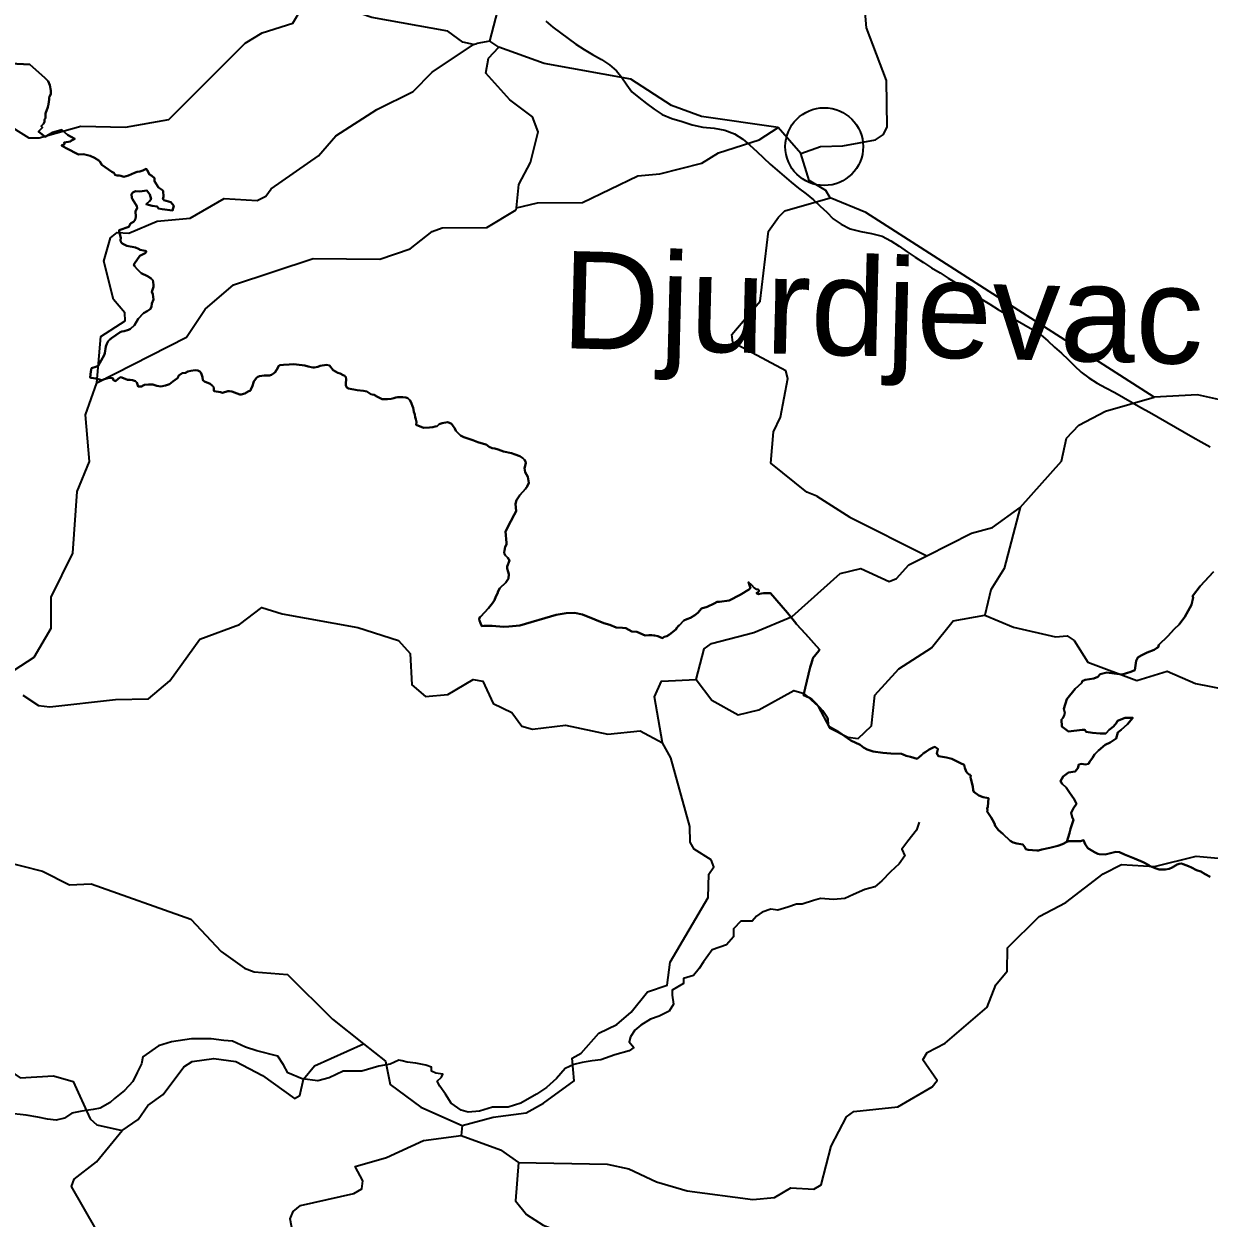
# Model space of a CAD drawing. Header units: metres. Extents: x 13.21 to 19.52, y 42.14 to 46.62.
# Drawn here: x 16.88 to 17.1535, y 45.7957 to 46.0713 of the extents above; entities that cross this region are included whole.
import ezdxf

# ---------------------------------------------------------------- set-up
doc = ezdxf.new("R2010")
doc.units = ezdxf.units.M
doc.header["$MEASUREMENT"] = 0
for name, color, linetype in [('CESTE', 5, 'Continuous'), ('grad_manji', 1, 'Continuous'), ('hr', 9, 'Continuous'), ('naziv_manji', 1, 'Continuous'), ('PRUGE', 7, 'Continuous'), ('RIJEKE', 4, 'Continuous')]:
    doc.layers.add(name, color=color, linetype=linetype)
doc.styles.get("Standard").update_dxf_attribs({"font": 'arial.ttf'})

msp = doc.modelspace()

# ---------------------------------------------------------------- linework, layer by layer
at = {"layer": 'CESTE'}
for p, q in [((16.98376, 46.0665), (16.98447, 46.06679)), ((16.98748, 46.0673), (16.98447, 46.06679)), ((16.98955, 46.06594), (16.98748, 46.0673)), ((17.05926, 46.0414), (17.05402, 46.04738)), ((16.99354, 46.02836), (16.99366, 46.02886)), ((16.98109, 45.81708), (16.98087, 45.81477))]:
    msp.add_line(p, q, dxfattribs=at)
for points in [[(16.98748, 46.0673), (16.98936, 46.07437), (16.99376, 46.08085), (16.99784, 46.08291), (17.01069, 46.08363), (17.01308, 46.0844), (17.01464, 46.08577), (17.01549, 46.09109), (17.01681, 46.09266), (17.02613, 46.0988), (17.02799, 46.10215), (17.02854, 46.10569), (17.033, 46.10797)], [(17.05926, 46.0414), (17.06378, 46.04297), (17.06899, 46.04312), (17.07653, 46.04456), (17.07832, 46.04574), (17.07916, 46.04749), (17.07906, 46.05824), (17.07441, 46.07039), (17.07348, 46.08119), (17.07837, 46.08523), (17.08017, 46.08855), (17.08908, 46.09218), (17.09042, 46.0937), (17.09186, 46.09718), (17.09002, 46.10133)], [(16.87534, 46.0486), (16.8811, 46.04495), (16.88347, 46.04498), (16.89311, 46.04766), (16.90344, 46.04744), (16.91342, 46.04924), (16.931, 46.06686), (16.93494, 46.06918), (16.94205, 46.07145), (16.94396, 46.07471), (16.94581, 46.07598), (16.9504, 46.07614)], [(16.98376, 46.0665), (16.98126, 46.06706), (16.9778, 46.06963), (16.9603, 46.07274), (16.9504, 46.07614)], [(16.89677, 45.98845), (16.89772, 45.99912), (16.90337, 46.00278), (16.90323, 46.00458), (16.90064, 46.00768), (16.89845, 46.01653), (16.89995, 46.02188), (16.90147, 46.02314), (16.90416, 46.02299), (16.91072, 46.02576), (16.91831, 46.02644), (16.92618, 46.03095), (16.93384, 46.03055), (16.93578, 46.03156), (16.93704, 46.0332), (16.94796, 46.04082), (16.95194, 46.04543), (16.96142, 46.05153), (16.96984, 46.05565), (16.97423, 46.06011), (16.98376, 46.0665)], [(16.99366, 46.02886), (16.99419, 46.03423), (16.99692, 46.03928), (16.99867, 46.04639), (16.99734, 46.0498), (16.99212, 46.05379), (16.98657, 46.0599), (16.98717, 46.06336), (16.98955, 46.06594)], [(17.05402, 46.04738), (17.03632, 46.04993), (17.02946, 46.05244), (17.02001, 46.05856), (17.00001, 46.06216), (16.98955, 46.06594)], [(16.99366, 46.02886), (16.99853, 46.03), (17.00887, 46.03009), (17.02162, 46.0362), (17.02673, 46.03669), (17.03642, 46.03916), (17.04029, 46.04154), (17.04966, 46.04454), (17.05402, 46.04738)], [(17.06608, 46.03115), (17.06502, 46.03281), (17.0612, 46.03516), (17.05926, 46.0414)], [(17.06295, 45.9623), (17.06069, 45.96322), (17.05234, 45.96992), (17.05294, 45.97711), (17.05455, 45.98052), (17.05624, 45.98946), (17.05579, 45.99119), (17.04357, 45.99778), (17.04336, 45.99961), (17.04988, 46.00731), (17.05181, 46.02341), (17.0541, 46.02667), (17.05555, 46.02811), (17.06608, 46.03115)], [(17.14078, 45.98513), (17.07429, 46.02779), (17.06608, 46.03115)], [(16.89677, 45.98845), (16.91746, 45.99902), (16.92179, 46.00548), (16.92833, 46.01103), (16.94671, 46.0171), (16.96214, 46.01697), (16.9691, 46.01938), (16.97419, 46.02337), (16.97649, 46.02421), (16.98682, 46.0243), (16.99354, 46.02836)], [(16.873, 45.9191), (16.88235, 45.92514), (16.88623, 45.93184), (16.88629, 45.93896), (16.89128, 45.94914), (16.89225, 45.9634), (16.89514, 45.97029), (16.89419, 45.98106), (16.89677, 45.98845)], [(17.10989, 45.9597), (17.11941, 45.97039), (17.1206, 45.97569), (17.1234, 45.97867), (17.12958, 45.9819), (17.14078, 45.98513)], [(17.15564, 45.98459), (17.1508, 45.98569), (17.14078, 45.98513)], [(17.06295, 45.9623), (17.07058, 45.95746), (17.08836, 45.94851)], [(17.08836, 45.94851), (17.09865, 45.95373), (17.1035, 45.95505), (17.10989, 45.9597)], [(17.10989, 45.9597), (17.10621, 45.94562), (17.10311, 45.94071), (17.10172, 45.93485)], [(17.03514, 45.91995), (17.03696, 45.92708), (17.03866, 45.92827), (17.0484, 45.93081), (17.05724, 45.93455), (17.06832, 45.94442), (17.07309, 45.94561), (17.07966, 45.9426), (17.08132, 45.94328), (17.08416, 45.94646), (17.08836, 45.94851)], [(16.87969, 45.91638), (16.88334, 45.91397), (16.88594, 45.91367), (16.90108, 45.91534), (16.90872, 45.9155), (16.91363, 45.91966), (16.92058, 45.92928), (16.92971, 45.93267), (16.93489, 45.93661), (16.93958, 45.93513), (16.95707, 45.93196), (16.96646, 45.92897), (16.9691, 45.92595), (16.96952, 45.91874), (16.97269, 45.91608), (16.97781, 45.91654), (16.98367, 45.91995), (16.98589, 45.91957), (16.98826, 45.91443), (16.99255, 45.91237), (16.99491, 45.9092), (16.99731, 45.90851), (17.00494, 45.90943), (17.01473, 45.90733), (17.0222, 45.9081), (17.02738, 45.90538)], [(17.03514, 45.91995), (17.0387, 45.91518), (17.0448, 45.91186), (17.04957, 45.91298), (17.05766, 45.91742), (17.06007, 45.91677), (17.06321, 45.91391), (17.06589, 45.90885), (17.07012, 45.90667), (17.07252, 45.90636), (17.07556, 45.90929), (17.07634, 45.91635), (17.08191, 45.92241), (17.08939, 45.92729), (17.09444, 45.93352), (17.10172, 45.93485)], [(17.10172, 45.93485), (17.10832, 45.93206), (17.11804, 45.92985), (17.12077, 45.93003), (17.12235, 45.92901), (17.12554, 45.92401), (17.13684, 45.91975), (17.14385, 45.92191), (17.15033, 45.91905), (17.1578, 45.91763), (17.16038, 45.91789), (17.16713, 45.92053), (17.18248, 45.91789)], [(17.02738, 45.90538), (17.02547, 45.91599), (17.02714, 45.91958), (17.03514, 45.91995)], [(16.98109, 45.81708), (16.98828, 45.81899), (16.99587, 45.81994), (16.99989, 45.82219), (17.00698, 45.82738), (17.00649, 45.83261), (17.00859, 45.83377), (17.01262, 45.83838), (17.01683, 45.84039), (17.02011, 45.84318), (17.02387, 45.84792), (17.02841, 45.84945), (17.02913, 45.85475), (17.03789, 45.86967), (17.03803, 45.87507), (17.0392, 45.87676), (17.0386, 45.87833), (17.03469, 45.88085), (17.03372, 45.88242), (17.03363, 45.88607), (17.02926, 45.90194), (17.02738, 45.90538)], [(16.86172, 45.88932), (16.85697, 45.88789), (16.85301, 45.88564), (16.84627, 45.87798), (16.84419, 45.87691), (16.83921, 45.87609), (16.83743, 45.87474), (16.83692, 45.87124), (16.84241, 45.86747), (16.84408, 45.86219), (16.85098, 45.85461), (16.85379, 45.84581), (16.85521, 45.84441), (16.87908, 45.82809), (16.88678, 45.82855), (16.89137, 45.82717), (16.89524, 45.81857), (16.89684, 45.81724), (16.90268, 45.81593)], [(16.86172, 45.88932), (16.86903, 45.88193), (16.87458, 45.87823), (16.88424, 45.87573), (16.89051, 45.87261), (16.89552, 45.87281), (16.91847, 45.86468), (16.92551, 45.85719), (16.93089, 45.85333), (16.93315, 45.85248), (16.94079, 45.85192), (16.95122, 45.84161), (16.95834, 45.83591)], [(16.99408, 45.80849), (17.0146, 45.80811), (17.01954, 45.80706), (17.02597, 45.80409), (17.03306, 45.80197), (17.0482, 45.79997), (17.05323, 45.80044), (17.05695, 45.8027), (17.0623, 45.80234), (17.06395, 45.80333), (17.0663, 45.81228), (17.06983, 45.81909), (17.07151, 45.82031), (17.08167, 45.82134), (17.08962, 45.82594), (17.09074, 45.82741), (17.08745, 45.83222), (17.08841, 45.83393), (17.09255, 45.83608), (17.10227, 45.84438), (17.10431, 45.84955), (17.10689, 45.85267), (17.10697, 45.85802), (17.11428, 45.86526), (17.12042, 45.86852), (17.12908, 45.87517), (17.13324, 45.87726), (17.1409, 45.87679), (17.15048, 45.87922), (17.16067, 45.87828)], [(16.90268, 45.81593), (16.90632, 45.81841), (16.90858, 45.82167), (16.91214, 45.82423), (16.91691, 45.83062), (16.91882, 45.83179), (16.92381, 45.83249), (16.92889, 45.83186), (16.93507, 45.82863), (16.94245, 45.82326), (16.94369, 45.82395), (16.94449, 45.82776), (16.94704, 45.83084), (16.95834, 45.83591)], [(16.95834, 45.83591), (16.96345, 45.83188), (16.96452, 45.82654), (16.97157, 45.82129), (16.98109, 45.81708)], [(16.92408, 45.7335), (16.92106, 45.73843), (16.91771, 45.74115), (16.91353, 45.74329), (16.90109, 45.74521), (16.89445, 45.74795), (16.88588, 45.75687), (16.88632, 45.76046), (16.88428, 45.76558), (16.88399, 45.77095), (16.89614, 45.78247), (16.89524, 45.78777), (16.89668, 45.79308), (16.89092, 45.80301), (16.89154, 45.8047), (16.89671, 45.80867), (16.90268, 45.81593)], [(16.94577, 45.74863), (16.94269, 45.75145), (16.93828, 45.75794), (16.9331, 45.76194), (16.92621, 45.76425), (16.92651, 45.76782), (16.93108, 45.77425), (16.93343, 45.77939), (16.93929, 45.78526), (16.94243, 45.79021), (16.94143, 45.79555), (16.94211, 45.79722), (16.94384, 45.79859), (16.95608, 45.80133), (16.95799, 45.80244), (16.95817, 45.80427), (16.9564, 45.80756), (16.96363, 45.80965), (16.97222, 45.81358), (16.98087, 45.81477)], [(16.98087, 45.81477), (16.98996, 45.81141), (16.99408, 45.80849)], [(16.99408, 45.80849), (16.99339, 45.79964), (16.99598, 45.7965), (16.99978, 45.79407), (17.01554, 45.788), (17.01951, 45.78572), (17.0256, 45.77992), (17.03329, 45.77517), (17.03664, 45.77035), (17.04936, 45.75792)]]:
    msp.add_lwpolyline(points, dxfattribs=at)
at = {"layer": 'grad_manji'}
msp.add_circle((17.06467, 46.04296), 0.00898, dxfattribs=at)
at = {"layer": 'hr'}
for points in [[(17.15453, 45.94485), (17.1514, 45.9415), (17.14967, 45.93922), (17.14979, 45.9389), (17.1494, 45.93723), (17.1479, 45.93447), (17.14661, 45.93271), (17.14544, 45.93163), (17.14395, 45.92999), (17.14191, 45.92796), (17.14171, 45.92745), (17.14139, 45.92722), (17.14083, 45.92685), (17.13917, 45.92618), (17.13785, 45.92551), (17.13702, 45.92504), (17.13666, 45.92432), (17.13648, 45.92318), (17.13637, 45.9221), (17.13541, 45.92172), (17.13343, 45.92115), (17.13162, 45.92133), (17.1299, 45.92156), (17.12834, 45.9212), (17.12779, 45.92057), (17.12692, 45.92018), (17.1249, 45.9199), (17.12423, 45.9196), (17.1241, 45.91922), (17.12262, 45.91779), (17.12068, 45.91543), (17.11997, 45.91321), (17.12023, 45.91227), (17.12005, 45.91166), (17.1197, 45.91107), (17.11945, 45.91074), (17.11952, 45.90916), (17.12103, 45.90801), (17.12423, 45.90838), (17.12484, 45.90836), (17.12512, 45.90794), (17.12662, 45.90766), (17.12836, 45.90753), (17.12964, 45.9075), (17.13042, 45.90839), (17.13142, 45.90913), (17.1321, 45.90999), (17.13234, 45.91042), (17.13414, 45.91111), (17.13587, 45.91113), (17.13468, 45.90967), (17.1332, 45.90835), (17.13241, 45.90776), (17.13201, 45.90636), (17.13063, 45.90546), (17.1295, 45.9049), (17.12795, 45.90357), (17.12703, 45.9027), (17.1266, 45.90193), (17.12599, 45.90105), (17.12569, 45.90055), (17.12498, 45.90038), (17.12401, 45.90053), (17.12342, 45.90039), (17.12317, 45.89954), (17.12258, 45.89874), (17.12107, 45.89848), (17.11983, 45.89763), (17.1192, 45.89649), (17.11959, 45.8959), (17.12047, 45.89508), (17.12126, 45.89388), (17.12232, 45.89237), (17.12289, 45.8913), (17.12221, 45.89031), (17.12167, 45.88923), (17.12188, 45.88821), (17.12223, 45.88759), (17.1215, 45.88554), (17.12126, 45.88452), (17.12064, 45.88248), (17.11964, 45.882), (17.11861, 45.88161), (17.1167, 45.88112), (17.11489, 45.88076), (17.11414, 45.88054), (17.11371, 45.88048), (17.11177, 45.88064), (17.1112, 45.88081), (17.11095, 45.88129), (17.11051, 45.88194), (17.10912, 45.88216), (17.10826, 45.88235), (17.10758, 45.88273), (17.10587, 45.88439), (17.10491, 45.88522), (17.1041, 45.8862), (17.10394, 45.88678), (17.10348, 45.88758), (17.10323, 45.88813), (17.10239, 45.88928), (17.1023, 45.88953), (17.10232, 45.88979), (17.10229, 45.8902), (17.10242, 45.89058), (17.10261, 45.89259), (17.10133, 45.89282), (17.10037, 45.89322), (17.09922, 45.89409), (17.09907, 45.89442), (17.09893, 45.89532), (17.09847, 45.89708), (17.09841, 45.89745), (17.09848, 45.89779), (17.09838, 45.898), (17.09799, 45.89817), (17.09781, 45.89828), (17.0974, 45.89878), (17.09713, 45.89957), (17.09708, 45.89988), (17.09693, 45.90031), (17.09614, 45.90068), (17.09415, 45.90166), (17.09286, 45.90197), (17.09107, 45.90231), (17.09064, 45.90294), (17.09088, 45.90387), (17.09086, 45.90399), (17.09023, 45.90442), (17.08985, 45.90432), (17.08887, 45.90381), (17.08811, 45.90327), (17.08752, 45.90289), (17.08717, 45.90261), (17.08659, 45.90207), (17.08618, 45.90175), (17.08612, 45.90171), (17.08461, 45.90214), (17.0836, 45.90239), (17.08289, 45.90269), (17.08252, 45.90279), (17.08001, 45.90288), (17.07823, 45.90303), (17.07593, 45.90336), (17.0746, 45.90381), (17.07371, 45.90428), (17.07295, 45.90487), (17.07084, 45.90591), (17.06793, 45.90787), (17.06589, 45.90907), (17.06559, 45.90952), (17.06554, 45.91082), (17.06542, 45.91105), (17.0654, 45.91111), (17.06433, 45.91274), (17.06269, 45.9146), (17.06183, 45.91545), (17.06115, 45.91583), (17.05992, 45.91636), (17.06143, 45.92282), (17.06161, 45.92332), (17.06196, 45.92455), (17.06206, 45.92492), (17.06344, 45.92663), (17.06356, 45.92687), (17.06033, 45.93049), (17.05828, 45.93272), (17.05814, 45.93299), (17.05617, 45.93539), (17.05476, 45.93706), (17.05229, 45.93989), (17.05109, 45.93994), (17.05064, 45.93991), (17.05016, 45.93981), (17.0495, 45.93968), (17.04905, 45.93989), (17.04944, 45.94011), (17.04965, 45.94048), (17.0494, 45.94073), (17.04897, 45.94086), (17.04854, 45.94114), (17.04787, 45.94184), (17.04717, 45.94246), (17.04763, 45.94105), (17.04744, 45.94079), (17.0453, 45.93954), (17.0427, 45.93819), (17.04053, 45.93788), (17.03993, 45.93789), (17.03925, 45.93753), (17.03767, 45.93678), (17.03631, 45.93635), (17.03548, 45.93534), (17.03483, 45.93483), (17.03382, 45.93421), (17.03294, 45.93388), (17.03229, 45.93358), (17.03117, 45.93246), (17.03106, 45.93234), (17.03067, 45.93188), (17.03041, 45.93152), (17.02897, 45.93036), (17.02838, 45.92996), (17.02774, 45.92983), (17.02733, 45.92954), (17.02628, 45.92998), (17.02556, 45.93013), (17.02532, 45.93012), (17.0249, 45.93019), (17.02421, 45.93018), (17.02334, 45.93013), (17.02146, 45.931), (17.02027, 45.93103), (17.01888, 45.93182), (17.01812, 45.93188), (17.01663, 45.93201), (17.01518, 45.9326), (17.01384, 45.93295), (17.01174, 45.93385), (17.0089, 45.93495), (17.00705, 45.93533), (17.00512, 45.93528), (17.0028, 45.93489), (16.99445, 45.93242), (16.99189, 45.93219), (16.99065, 45.93212), (16.98801, 45.93236), (16.9861, 45.93237), (16.98563, 45.93231), (16.98532, 45.93296), (16.98511, 45.93357), (16.98507, 45.93392), (16.98517, 45.93439), (16.98532, 45.93448), (16.98722, 45.93646), (16.98815, 45.93759), (16.98857, 45.93831), (16.98892, 45.93911), (16.9893, 45.93984), (16.98946, 45.94035), (16.98977, 45.94104), (16.99121, 45.94236), (16.99183, 45.94332), (16.99185, 45.94426), (16.99174, 45.94483), (16.99148, 45.94563), (16.9915, 45.94607), (16.99206, 45.94745), (16.99164, 45.94807), (16.9911, 45.94858), (16.99095, 45.94885), (16.99088, 45.94896), (16.99081, 45.94931), (16.99088, 45.94973), (16.99106, 45.95061), (16.99133, 45.95113), (16.99138, 45.95151), (16.9911, 45.95416), (16.99232, 45.95651), (16.99313, 45.95798), (16.99355, 45.95886), (16.99342, 45.96052), (16.99368, 45.96137), (16.99445, 45.96251), (16.99574, 45.964), (16.99609, 45.96452), (16.9965, 45.96539), (16.99627, 45.96675), (16.99564, 45.96786), (16.99552, 45.96872), (16.99578, 45.96994), (16.99573, 45.97026), (16.99549, 45.97064), (16.99511, 45.97104), (16.99444, 45.9715), (16.99338, 45.97192), (16.99252, 45.97218), (16.99063, 45.97256), (16.98942, 45.97307), (16.98863, 45.97326), (16.98803, 45.97335), (16.98732, 45.97371), (16.98664, 45.97422), (16.98655, 45.97425), (16.9847, 45.97475), (16.9836, 45.97522), (16.98149, 45.97591), (16.98075, 45.97632), (16.9802, 45.9768), (16.97966, 45.97738), (16.97942, 45.97788), (16.9789, 45.97866), (16.97863, 45.97897), (16.97822, 45.9792), (16.97774, 45.97937), (16.97647, 45.97915), (16.97581, 45.97887), (16.97538, 45.97844), (16.97488, 45.97836), (16.97431, 45.97822), (16.97361, 45.97814), (16.97218, 45.97804), (16.97048, 45.97878), (16.9706, 45.9794), (16.97044, 45.98004), (16.97029, 45.98053), (16.97018, 45.98116), (16.96999, 45.98175), (16.96988, 45.98226), (16.96979, 45.98266), (16.96924, 45.98404), (16.96901, 45.98448), (16.96856, 45.98493), (16.96815, 45.98504), (16.96745, 45.98515), (16.96686, 45.98516), (16.9662, 45.98514), (16.96581, 45.98506), (16.96534, 45.9849), (16.96471, 45.98478), (16.9639, 45.98468), (16.9632, 45.98464), (16.96262, 45.98466), (16.9614, 45.9853), (16.96078, 45.98571), (16.96032, 45.98576), (16.96003, 45.98584), (16.95912, 45.98642), (16.95832, 45.9866), (16.95688, 45.98677), (16.95491, 45.9871), (16.95448, 45.98736), (16.95424, 45.98784), (16.95426, 45.98836), (16.95438, 45.9892), (16.9543, 45.98983), (16.95404, 45.99003), (16.95365, 45.99025), (16.95299, 45.99057), (16.95241, 45.99079), (16.95133, 45.99139), (16.95047, 45.99248), (16.94979, 45.99263), (16.94837, 45.99237), (16.94778, 45.99217), (16.94703, 45.99198), (16.94663, 45.99198), (16.94558, 45.99225), (16.94484, 45.99241), (16.94288, 45.99269), (16.94208, 45.99273), (16.94122, 45.9927), (16.93989, 45.99262), (16.93905, 45.99252), (16.93871, 45.99231), (16.93859, 45.99193), (16.93794, 45.99094), (16.93754, 45.99058), (16.93713, 45.99031), (16.93668, 45.99015), (16.93621, 45.99013), (16.93541, 45.99014), (16.93491, 45.99008), (16.93436, 45.98996), (16.93398, 45.9898), (16.93368, 45.98957), (16.93305, 45.98873), (16.93264, 45.98755), (16.93238, 45.98701), (16.93232, 45.98673), (16.93223, 45.9867), (16.93175, 45.98645), (16.93096, 45.98596), (16.93012, 45.98576), (16.92979, 45.98575), (16.92797, 45.98646), (16.92743, 45.98655), (16.92702, 45.98655), (16.92579, 45.98611), (16.92536, 45.9863), (16.92385, 45.98652), (16.9238, 45.98669), (16.92383, 45.98723), (16.92369, 45.98754), (16.92349, 45.98777), (16.92294, 45.98818), (16.92162, 45.98874), (16.92128, 45.98906), (16.92117, 45.98972), (16.92085, 45.99071), (16.92061, 45.99104), (16.92015, 45.99127), (16.91953, 45.99137), (16.91847, 45.99123), (16.9178, 45.99104), (16.91726, 45.99075), (16.91653, 45.99067), (16.9157, 45.99011), (16.91558, 45.98986), (16.91545, 45.9895), (16.91432, 45.98874), (16.91359, 45.98817), (16.91263, 45.98781), (16.91157, 45.98759), (16.91062, 45.98777), (16.90972, 45.98806), (16.90871, 45.98804), (16.90784, 45.98799), (16.90747, 45.98786), (16.90712, 45.98757), (16.90632, 45.98759), (16.90605, 45.9885), (16.90571, 45.98882), (16.90505, 45.98905), (16.90446, 45.98916), (16.90386, 45.98912), (16.90254, 45.98971), (16.90224, 45.98974), (16.90175, 45.98938), (16.90112, 45.98886), (16.90092, 45.98889), (16.90061, 45.98917), (16.90057, 45.98945), (16.90032, 45.98953), (16.89957, 45.98957), (16.89914, 45.98947), (16.89857, 45.98929), (16.89798, 45.98903), (16.8966, 45.98941), (16.89551, 45.9896), (16.89527, 45.98968), (16.89541, 45.99108), (16.89554, 45.99184), (16.89657, 45.99216), (16.89711, 45.99237), (16.8985, 45.99481), (16.89863, 45.99527), (16.89885, 45.99681), (16.89908, 45.99746), (16.8994, 45.99808), (16.8997, 45.9984), (16.90019, 45.99878), (16.90218, 46.00015), (16.90258, 46.00028), (16.90309, 46.00035), (16.90414, 46.00067), (16.9046, 46.00094), (16.90553, 46.00175), (16.90633, 46.00318), (16.90757, 46.00453), (16.90841, 46.00495), (16.90908, 46.00543), (16.90939, 46.006), (16.90951, 46.00674), (16.9099, 46.0077), (16.90974, 46.00894), (16.9095, 46.00944), (16.90991, 46.01059), (16.9099, 46.01104), (16.90983, 46.01166), (16.90972, 46.01211), (16.90936, 46.01256), (16.90853, 46.01304), (16.90704, 46.01376), (16.90617, 46.01457), (16.90546, 46.01537), (16.90532, 46.01575), (16.90546, 46.01602), (16.90675, 46.01777), (16.90794, 46.0184), (16.90824, 46.01872), (16.90793, 46.01893), (16.90681, 46.01911), (16.90639, 46.01939), (16.90575, 46.01971), (16.90373, 46.02003), (16.90293, 46.02043), (16.90258, 46.02067), (16.90238, 46.02097), (16.9023, 46.02136), (16.90236, 46.02192), (16.90198, 46.02336), (16.90195, 46.0237), (16.90416, 46.02443), (16.90455, 46.02518), (16.90527, 46.02561), (16.90563, 46.02607), (16.90583, 46.02673), (16.90574, 46.02809), (16.90609, 46.02878), (16.90602, 46.02925), (16.90506, 46.03086), (16.90491, 46.03117), (16.90477, 46.03201), (16.90514, 46.03236), (16.90575, 46.03268), (16.90674, 46.0326), (16.90835, 46.03283), (16.90902, 46.03188), (16.90938, 46.03082), (16.90899, 46.0304), (16.90821, 46.0297), (16.90959, 46.0293), (16.91072, 46.02912), (16.91101, 46.02868), (16.9119, 46.02854), (16.91429, 46.02825), (16.91456, 46.02926), (16.91386, 46.03016), (16.91228, 46.03057), (16.91206, 46.03083), (16.91216, 46.03139), (16.91209, 46.03278), (16.91195, 46.03293), (16.91101, 46.03354), (16.91009, 46.03501), (16.91011, 46.03564), (16.91011, 46.03571), (16.90948, 46.03622), (16.90886, 46.03663), (16.90846, 46.03743), (16.90818, 46.03784), (16.9074, 46.03742), (16.90676, 46.03723), (16.90608, 46.03711), (16.90552, 46.03693), (16.90413, 46.03628), (16.90307, 46.03598), (16.90232, 46.03619), (16.90201, 46.03633), (16.9015, 46.03627), (16.90093, 46.03646), (16.90093, 46.03662), (16.90075, 46.03694), (16.90028, 46.03714), (16.89795, 46.03877), (16.89752, 46.03955), (16.89727, 46.03979), (16.89629, 46.0404), (16.89529, 46.0408), (16.89433, 46.04109), (16.8937, 46.04123), (16.89255, 46.04115), (16.88974, 46.04263), (16.88865, 46.04323), (16.88917, 46.04341), (16.88931, 46.04353), (16.8893, 46.04393), (16.8907, 46.04416), (16.89083, 46.04431), (16.89171, 46.04477), (16.89076, 46.04526), (16.89001, 46.04564), (16.88869, 46.04684), (16.88658, 46.04625), (16.88488, 46.04523), (16.88422, 46.04572), (16.88335, 46.04648), (16.88426, 46.04737), (16.88398, 46.04768), (16.88451, 46.04823), (16.88471, 46.04869), (16.88476, 46.04921), (16.88493, 46.04953), (16.88498, 46.05057), (16.8855, 46.05206), (16.88568, 46.05276), (16.88584, 46.05384), (16.88583, 46.05422), (16.8859, 46.05453), (16.8862, 46.05508), (16.88618, 46.0559), (16.88594, 46.05716), (16.88555, 46.05803), (16.88478, 46.05884), (16.88135, 46.06189), (16.8738, 46.06232)], [(16.8738, 46.06232), (16.88135, 46.06189), (16.88478, 46.05884), (16.88555, 46.05803), (16.88594, 46.05716), (16.88618, 46.0559), (16.8862, 46.05508), (16.8859, 46.05453), (16.88583, 46.05422), (16.88584, 46.05384), (16.88568, 46.05276), (16.8855, 46.05206), (16.88498, 46.05057), (16.88493, 46.04953), (16.88476, 46.04921), (16.88471, 46.04869), (16.88451, 46.04823), (16.88398, 46.04768), (16.88426, 46.04737), (16.88335, 46.04648), (16.88422, 46.04572), (16.88488, 46.04523), (16.88658, 46.04625), (16.88869, 46.04684), (16.89001, 46.04564), (16.89076, 46.04526), (16.89171, 46.04477), (16.89083, 46.04431), (16.8907, 46.04416), (16.8893, 46.04393), (16.88931, 46.04353), (16.88917, 46.04341), (16.88865, 46.04323), (16.88974, 46.04263), (16.89255, 46.04115), (16.8937, 46.04123), (16.89433, 46.04109), (16.89529, 46.0408), (16.89629, 46.0404), (16.89727, 46.03979), (16.89752, 46.03955), (16.89795, 46.03877), (16.90028, 46.03714), (16.90075, 46.03694), (16.90093, 46.03662), (16.90093, 46.03646), (16.9015, 46.03627), (16.90201, 46.03633), (16.90232, 46.03619), (16.90307, 46.03598), (16.90413, 46.03628), (16.90552, 46.03693), (16.90608, 46.03711), (16.90676, 46.03723), (16.9074, 46.03742), (16.90818, 46.03784), (16.90846, 46.03743), (16.90886, 46.03663), (16.90948, 46.03622), (16.91011, 46.03571), (16.91011, 46.03564), (16.91009, 46.03501), (16.91101, 46.03354), (16.91195, 46.03293), (16.91209, 46.03278), (16.91216, 46.03139), (16.91206, 46.03083), (16.91228, 46.03057), (16.91386, 46.03016), (16.91456, 46.02926), (16.91429, 46.02825), (16.9119, 46.02854), (16.91101, 46.02868), (16.91072, 46.02912), (16.90959, 46.0293), (16.90821, 46.0297), (16.90899, 46.0304), (16.90938, 46.03082), (16.90902, 46.03188), (16.90835, 46.03283), (16.90674, 46.0326), (16.90575, 46.03268), (16.90514, 46.03236), (16.90477, 46.03201), (16.90491, 46.03117), (16.90506, 46.03086), (16.90602, 46.02925), (16.90609, 46.02878), (16.90574, 46.02809), (16.90583, 46.02673), (16.90563, 46.02607), (16.90527, 46.02561), (16.90455, 46.02518), (16.90416, 46.02443), (16.90195, 46.0237), (16.90198, 46.02336), (16.90236, 46.02192), (16.9023, 46.02136), (16.90238, 46.02097), (16.90258, 46.02067), (16.90293, 46.02043), (16.90373, 46.02003), (16.90575, 46.01971), (16.90639, 46.01939), (16.90681, 46.01911), (16.90793, 46.01893), (16.90824, 46.01872), (16.90794, 46.0184), (16.90675, 46.01777), (16.90546, 46.01602), (16.90532, 46.01575), (16.90546, 46.01537), (16.90617, 46.01457), (16.90704, 46.01376), (16.90853, 46.01304), (16.90936, 46.01256), (16.90972, 46.01211), (16.90983, 46.01166), (16.9099, 46.01104), (16.90991, 46.01059), (16.9095, 46.00944), (16.90974, 46.00894), (16.9099, 46.0077), (16.90951, 46.00674), (16.90939, 46.006), (16.90908, 46.00543), (16.90841, 46.00495), (16.90757, 46.00453), (16.90633, 46.00318), (16.90553, 46.00175), (16.9046, 46.00094), (16.90414, 46.00067), (16.90309, 46.00035), (16.90258, 46.00028), (16.90218, 46.00015), (16.90019, 45.99878), (16.8997, 45.9984), (16.8994, 45.99808), (16.89908, 45.99746), (16.89885, 45.99681), (16.89863, 45.99527), (16.8985, 45.99481), (16.89711, 45.99237), (16.89657, 45.99216), (16.89554, 45.99184), (16.89541, 45.99108), (16.89527, 45.98968), (16.89551, 45.9896), (16.8966, 45.98941), (16.89798, 45.98903), (16.89857, 45.98929), (16.89914, 45.98947), (16.89957, 45.98957), (16.90032, 45.98953), (16.90057, 45.98945), (16.90061, 45.98917), (16.90092, 45.98889), (16.90112, 45.98886), (16.90175, 45.98938), (16.90224, 45.98974), (16.90254, 45.98971), (16.90386, 45.98912), (16.90446, 45.98916), (16.90505, 45.98905), (16.90571, 45.98882), (16.90605, 45.9885), (16.90632, 45.98759), (16.90712, 45.98757), (16.90747, 45.98786), (16.90784, 45.98799), (16.90871, 45.98804), (16.90972, 45.98806), (16.91062, 45.98777), (16.91157, 45.98759), (16.91263, 45.98781), (16.91359, 45.98817), (16.91432, 45.98874), (16.91545, 45.9895), (16.91558, 45.98986), (16.9157, 45.99011), (16.91653, 45.99067), (16.91726, 45.99075), (16.9178, 45.99104), (16.91847, 45.99123), (16.91953, 45.99137), (16.92015, 45.99127), (16.92061, 45.99104), (16.92085, 45.99071), (16.92117, 45.98972), (16.92128, 45.98906), (16.92162, 45.98874), (16.92294, 45.98818), (16.92349, 45.98777), (16.92369, 45.98754), (16.92383, 45.98723), (16.9238, 45.98669), (16.92385, 45.98652), (16.92536, 45.9863), (16.92579, 45.98611), (16.92702, 45.98655), (16.92743, 45.98655), (16.92797, 45.98646), (16.92979, 45.98575), (16.93012, 45.98576), (16.93096, 45.98596), (16.93175, 45.98645), (16.93223, 45.9867), (16.93232, 45.98673), (16.93238, 45.98701), (16.93264, 45.98755), (16.93305, 45.98873), (16.93368, 45.98957), (16.93398, 45.9898), (16.93436, 45.98996), (16.93491, 45.99008), (16.93541, 45.99014), (16.93621, 45.99013), (16.93668, 45.99015), (16.93713, 45.99031), (16.93754, 45.99058), (16.93794, 45.99094), (16.93859, 45.99193), (16.93871, 45.99231), (16.93905, 45.99252), (16.93989, 45.99262), (16.94122, 45.9927), (16.94208, 45.99273), (16.94288, 45.99269), (16.94484, 45.99241), (16.94558, 45.99225), (16.94663, 45.99198), (16.94703, 45.99198), (16.94778, 45.99217), (16.94837, 45.99237), (16.94979, 45.99263), (16.95047, 45.99248), (16.95133, 45.99139), (16.95241, 45.99079), (16.95299, 45.99057), (16.95365, 45.99025), (16.95404, 45.99003), (16.9543, 45.98983), (16.95438, 45.9892), (16.95426, 45.98836), (16.95424, 45.98784), (16.95448, 45.98736), (16.95491, 45.9871), (16.95688, 45.98677), (16.95832, 45.9866), (16.95912, 45.98642), (16.96003, 45.98584), (16.96032, 45.98576), (16.96078, 45.98571), (16.9614, 45.9853), (16.96262, 45.98466), (16.9632, 45.98464), (16.9639, 45.98468), (16.96471, 45.98478), (16.96534, 45.9849), (16.96581, 45.98506), (16.9662, 45.98514), (16.96686, 45.98516), (16.96745, 45.98515), (16.96815, 45.98504), (16.96856, 45.98493), (16.96901, 45.98448), (16.96924, 45.98404), (16.96979, 45.98266), (16.96988, 45.98226), (16.96999, 45.98175), (16.97018, 45.98116), (16.97029, 45.98053), (16.97044, 45.98004), (16.9706, 45.9794), (16.97048, 45.97878), (16.97218, 45.97804), (16.97361, 45.97814), (16.97431, 45.97822), (16.97488, 45.97836), (16.97538, 45.97844), (16.97581, 45.97887), (16.97647, 45.97915), (16.97774, 45.97937), (16.97822, 45.9792), (16.97863, 45.97897), (16.9789, 45.97866), (16.97942, 45.97788), (16.97966, 45.97738), (16.9802, 45.9768), (16.98075, 45.97632), (16.98149, 45.97591), (16.9836, 45.97522), (16.9847, 45.97475), (16.98655, 45.97425), (16.98664, 45.97422), (16.98732, 45.97371), (16.98803, 45.97335), (16.98863, 45.97326), (16.98942, 45.97307), (16.99063, 45.97256), (16.99252, 45.97218), (16.99338, 45.97192), (16.99444, 45.9715), (16.99511, 45.97104), (16.99549, 45.97064), (16.99573, 45.97026), (16.99578, 45.96994), (16.99552, 45.96872), (16.99564, 45.96786), (16.99627, 45.96675), (16.9965, 45.96539), (16.99609, 45.96452), (16.99574, 45.964), (16.99445, 45.96251), (16.99368, 45.96137), (16.99342, 45.96052), (16.99355, 45.95886), (16.99313, 45.95798), (16.99232, 45.95651), (16.9911, 45.95416), (16.99138, 45.95151), (16.99133, 45.95113), (16.99106, 45.95061), (16.99088, 45.94973), (16.99081, 45.94931), (16.99088, 45.94896), (16.99095, 45.94885), (16.9911, 45.94858), (16.99164, 45.94807), (16.99206, 45.94745), (16.9915, 45.94607), (16.99148, 45.94563), (16.99174, 45.94483), (16.99185, 45.94426), (16.99183, 45.94332), (16.99121, 45.94236), (16.98977, 45.94104), (16.98946, 45.94035), (16.9893, 45.93984), (16.98892, 45.93911), (16.98857, 45.93831), (16.98815, 45.93759), (16.98722, 45.93646), (16.98532, 45.93448), (16.98517, 45.93439), (16.98507, 45.93392), (16.98511, 45.93357), (16.98532, 45.93296), (16.98563, 45.93231), (16.9861, 45.93237), (16.98801, 45.93236), (16.99065, 45.93212), (16.99189, 45.93219), (16.99445, 45.93242), (17.0028, 45.93489), (17.00512, 45.93528), (17.00705, 45.93533), (17.0089, 45.93495), (17.01174, 45.93385), (17.01384, 45.93295), (17.01518, 45.9326), (17.01663, 45.93201), (17.01812, 45.93188), (17.01888, 45.93182), (17.02027, 45.93103), (17.02146, 45.931), (17.02334, 45.93013), (17.02421, 45.93018), (17.0249, 45.93019), (17.02532, 45.93012), (17.02556, 45.93013), (17.02628, 45.92998), (17.02733, 45.92954), (17.02774, 45.92983), (17.02838, 45.92996), (17.02897, 45.93036), (17.03041, 45.93152), (17.03067, 45.93188), (17.03106, 45.93234), (17.03117, 45.93246), (17.03229, 45.93358), (17.03294, 45.93388), (17.03382, 45.93421), (17.03483, 45.93483), (17.03548, 45.93534), (17.03631, 45.93635), (17.03767, 45.93678), (17.03925, 45.93753), (17.03993, 45.93789), (17.04053, 45.93788), (17.0427, 45.93819), (17.0453, 45.93954), (17.04744, 45.94079), (17.04763, 45.94105), (17.04717, 45.94246), (17.04787, 45.94184), (17.04854, 45.94114), (17.04897, 45.94086), (17.0494, 45.94073), (17.04965, 45.94048), (17.04944, 45.94011), (17.04905, 45.93989), (17.0495, 45.93968), (17.05016, 45.93981), (17.05064, 45.93991), (17.05109, 45.93994), (17.05229, 45.93989), (17.05476, 45.93706), (17.05617, 45.93539), (17.05814, 45.93299), (17.05828, 45.93272), (17.06033, 45.93049), (17.06356, 45.92687), (17.06344, 45.92663), (17.06206, 45.92492), (17.06196, 45.92455), (17.06161, 45.92332), (17.06143, 45.92282), (17.05992, 45.91636), (17.06115, 45.91583), (17.06183, 45.91545), (17.06269, 45.9146), (17.06433, 45.91274), (17.0654, 45.91111), (17.06542, 45.91105), (17.06554, 45.91082), (17.06559, 45.90952), (17.06589, 45.90907), (17.06793, 45.90787), (17.07084, 45.90591), (17.07295, 45.90487), (17.07371, 45.90428), (17.0746, 45.90381), (17.07593, 45.90336), (17.07823, 45.90303), (17.08001, 45.90288), (17.08252, 45.90279), (17.08289, 45.90269), (17.0836, 45.90239), (17.08461, 45.90214), (17.08612, 45.90171), (17.08618, 45.90175), (17.08659, 45.90207), (17.08717, 45.90261), (17.08752, 45.90289), (17.08811, 45.90327), (17.08887, 45.90381), (17.08985, 45.90432), (17.09023, 45.90442), (17.09086, 45.90399), (17.09088, 45.90387), (17.09064, 45.90294), (17.09107, 45.90231), (17.09286, 45.90197), (17.09415, 45.90166), (17.09614, 45.90068), (17.09693, 45.90031), (17.09708, 45.89988), (17.09713, 45.89957), (17.0974, 45.89878), (17.09781, 45.89828), (17.09799, 45.89817), (17.09838, 45.898), (17.09848, 45.89779), (17.09841, 45.89745), (17.09847, 45.89708), (17.09893, 45.89532), (17.09907, 45.89442), (17.09922, 45.89409), (17.10037, 45.89322), (17.10133, 45.89282), (17.10261, 45.89259), (17.10242, 45.89058), (17.10229, 45.8902), (17.10232, 45.88979), (17.1023, 45.88953), (17.10239, 45.88928), (17.10323, 45.88813), (17.10348, 45.88758), (17.10394, 45.88678), (17.1041, 45.8862), (17.10491, 45.88522), (17.10587, 45.88439), (17.10758, 45.88273), (17.10826, 45.88235), (17.10912, 45.88216), (17.11051, 45.88194), (17.11095, 45.88129), (17.1112, 45.88081), (17.11177, 45.88064), (17.11371, 45.88048), (17.11414, 45.88054), (17.11489, 45.88076), (17.1167, 45.88112), (17.11861, 45.88161), (17.11964, 45.882), (17.12064, 45.88248), (17.12064, 45.88248), (17.12116, 45.88271), (17.12216, 45.88265), (17.12381, 45.88268), (17.1245, 45.88292), (17.12487, 45.88198), (17.12553, 45.88105), (17.12701, 45.88011), (17.12779, 45.87978), (17.12813, 45.8797), (17.12953, 45.87963), (17.13197, 45.88018), (17.13283, 45.88014), (17.13398, 45.87956), (17.13624, 45.87868), (17.13827, 45.87782), (17.13962, 45.87717), (17.13991, 45.87693), (17.14108, 45.87644), (17.14196, 45.87617), (17.14344, 45.87612), (17.14428, 45.8763), (17.14496, 45.87661), (17.14613, 45.87726), (17.1466, 45.87747), (17.1471, 45.87749), (17.14754, 45.8774), (17.14814, 45.87711), (17.14873, 45.87693), (17.1494, 45.8766), (17.15055, 45.87595), (17.15162, 45.87568), (17.15257, 45.87509), (17.15373, 45.87444)], [(17.15373, 45.87444), (17.15257, 45.87509), (17.15162, 45.87568), (17.15055, 45.87595), (17.1494, 45.8766), (17.14873, 45.87693), (17.14814, 45.87711), (17.14754, 45.8774), (17.1471, 45.87749), (17.1466, 45.87747), (17.14613, 45.87726), (17.14496, 45.87661), (17.14428, 45.8763), (17.14344, 45.87612), (17.14196, 45.87617), (17.14108, 45.87644), (17.13991, 45.87693), (17.13962, 45.87717), (17.13827, 45.87782), (17.13624, 45.87868), (17.13398, 45.87956), (17.13283, 45.88014), (17.13197, 45.88018), (17.12953, 45.87963), (17.12813, 45.8797), (17.12779, 45.87978), (17.12701, 45.88011), (17.12553, 45.88105), (17.12487, 45.88198), (17.1245, 45.88292), (17.12381, 45.88268), (17.12216, 45.88265), (17.12116, 45.88271), (17.12064, 45.88248), (17.12064, 45.88248), (17.12126, 45.88452), (17.1215, 45.88554), (17.12223, 45.88759), (17.12188, 45.88821), (17.12167, 45.88923), (17.12221, 45.89031), (17.12289, 45.8913), (17.12232, 45.89237), (17.12126, 45.89388), (17.12047, 45.89508), (17.11959, 45.8959), (17.1192, 45.89649), (17.11983, 45.89763), (17.12107, 45.89848), (17.12258, 45.89874), (17.12317, 45.89954), (17.12342, 45.90039), (17.12401, 45.90053), (17.12498, 45.90038), (17.12569, 45.90055), (17.12599, 45.90105), (17.1266, 45.90193), (17.12703, 45.9027), (17.12795, 45.90357), (17.1295, 45.9049), (17.13063, 45.90546), (17.13201, 45.90636), (17.13241, 45.90776), (17.1332, 45.90835), (17.13468, 45.90967), (17.13587, 45.91113), (17.13414, 45.91111), (17.13234, 45.91042), (17.1321, 45.90999), (17.13142, 45.90913), (17.13042, 45.90839), (17.12964, 45.9075), (17.12836, 45.90753), (17.12662, 45.90766), (17.12512, 45.90794), (17.12484, 45.90836), (17.12423, 45.90838), (17.12103, 45.90801), (17.11952, 45.90916), (17.11945, 45.91074), (17.1197, 45.91107), (17.12005, 45.91166), (17.12023, 45.91227), (17.11997, 45.91321), (17.12068, 45.91543), (17.12262, 45.91779), (17.1241, 45.91922), (17.12423, 45.9196), (17.1249, 45.9199), (17.12692, 45.92018), (17.12779, 45.92057), (17.12834, 45.9212), (17.1299, 45.92156), (17.13162, 45.92133), (17.13343, 45.92115), (17.13541, 45.92172), (17.13637, 45.9221), (17.13648, 45.92318), (17.13666, 45.92432), (17.13702, 45.92504), (17.13785, 45.92551), (17.13917, 45.92618), (17.14083, 45.92685), (17.14139, 45.92722), (17.14171, 45.92745), (17.14191, 45.92796), (17.14395, 45.92999), (17.14544, 45.93163), (17.14661, 45.93271), (17.1479, 45.93447), (17.1494, 45.93723), (17.14979, 45.9389), (17.14967, 45.93922), (17.1514, 45.9415), (17.15453, 45.94485)]]:
    msp.add_lwpolyline(points, dxfattribs=at)
at = {"layer": 'PRUGE'}
msp.add_lwpolyline([(17.00039, 46.07192), (17.00203, 46.07054), (17.00379, 46.06921), (17.00556, 46.06789), (17.00737, 46.06661), (17.00926, 46.06539), (17.01123, 46.06422), (17.01326, 46.0631), (17.01513, 46.06185), (17.01674, 46.06045), (17.018, 46.05887), (17.0191, 46.05724), (17.02024, 46.05563), (17.02192, 46.05427), (17.02367, 46.05293), (17.02541, 46.05161), (17.0273, 46.05037), (17.02948, 46.04943), (17.03189, 46.04875), (17.03421, 46.04795), (17.03667, 46.04745), (17.03925, 46.0472), (17.04177, 46.04674), (17.044, 46.04589), (17.04592, 46.04466), (17.04754, 46.04326), (17.0491, 46.04182), (17.05064, 46.04038), (17.0522, 46.03894), (17.05378, 46.03752), (17.05539, 46.03611), (17.05707, 46.03475), (17.05877, 46.03339), (17.06049, 46.03204), (17.06217, 46.03067), (17.06376, 46.02925), (17.06527, 46.0278), (17.06676, 46.02632), (17.06856, 46.02503), (17.07069, 46.024), (17.07311, 46.02338), (17.07561, 46.02289), (17.07804, 46.02231), (17.08007, 46.0212), (17.08196, 46.01996), (17.0838, 46.01869), (17.08565, 46.01745), (17.08755, 46.01622), (17.08946, 46.01501), (17.09139, 46.0138), (17.09331, 46.0126), (17.09523, 46.01141), (17.09717, 46.01021), (17.09907, 46.00899), (17.10097, 46.00778), (17.10291, 46.00659), (17.10485, 46.0054), (17.10678, 46.0042), (17.10873, 46.00303), (17.11074, 46.0019), (17.11277, 46.00078), (17.11464, 45.99953), (17.11631, 45.99816), (17.11783, 45.99671), (17.11945, 45.99531), (17.12098, 45.99386), (17.12243, 45.99238), (17.12397, 45.99092), (17.12571, 45.9896), (17.12765, 45.9884), (17.12969, 45.9873), (17.13172, 45.98619), (17.13371, 45.98505), (17.13572, 45.98391), (17.13772, 45.98278), (17.13973, 45.98165), (17.14173, 45.98051), (17.14374, 45.97937), (17.14573, 45.97823), (17.14773, 45.97708), (17.14971, 45.97594), (17.15169, 45.97479), (17.1537, 45.97365)], dxfattribs=at)
at = {"layer": 'RIJEKE'}
msp.add_lwpolyline([(17.0866, 45.88704), (17.08593, 45.88521), (17.08394, 45.8827), (17.08261, 45.88086), (17.08326, 45.87926), (17.08194, 45.87743), (17.07996, 45.87561), (17.07797, 45.87355), (17.07632, 45.87217), (17.07402, 45.87149), (17.07139, 45.87035), (17.06941, 45.86944), (17.06678, 45.86922), (17.06383, 45.86946), (17.06383, 45.86946), (17.06219, 45.86901), (17.05955, 45.8681), (17.05824, 45.86811), (17.05626, 45.86742), (17.05395, 45.86674), (17.05232, 45.86697), (17.05232, 45.86697), (17.05033, 45.8663), (17.04902, 45.86538), (17.04804, 45.86423), (17.04541, 45.86424), (17.04376, 45.86242), (17.04373, 45.86058), (17.0421, 45.85875), (17.03881, 45.85761), (17.03682, 45.85486), (17.03583, 45.85326), (17.0345, 45.85167), (17.03221, 45.85098), (17.0322, 45.84984), (17.02956, 45.84825), (17.02957, 45.8471), (17.02987, 45.84502), (17.02887, 45.84343), (17.02658, 45.84229), (17.0246, 45.84161), (17.02231, 45.84024), (17.02099, 45.83909), (17.01999, 45.83749), (17.01966, 45.83635), (17.02077, 45.83506), (17.01964, 45.83428), (17.01637, 45.83338), (17.01308, 45.83223), (17.0111, 45.83201), (17.0088, 45.83156), (17.00685, 45.83111), (17.00486, 45.83019), (17.00287, 45.8279), (17.00058, 45.82585), (16.99828, 45.82425), (16.99465, 45.82219), (16.9917, 45.82129), (16.98808, 45.82129), (16.98512, 45.82038), (16.98251, 45.82016), (16.98088, 45.82062), (16.97859, 45.82223), (16.97728, 45.8243), (16.97597, 45.82614), (16.97532, 45.82728), (16.97631, 45.82819), (16.97665, 45.82889), (16.975, 45.82912), (16.97401, 45.82958), (16.97402, 45.83049), (16.97272, 45.83096), (16.97042, 45.83143), (16.96846, 45.83166), (16.96723, 45.83196), (16.9665, 45.83212), (16.9665, 45.83212), (16.96452, 45.83121), (16.9619, 45.83075), (16.95795, 45.82961), (16.95369, 45.82962), (16.95041, 45.82803), (16.94778, 45.82734), (16.94416, 45.82782), (16.9409, 45.82919), (16.93992, 45.83103), (16.93861, 45.83309), (16.9337, 45.83425), (16.93108, 45.83517), (16.92813, 45.83655), (16.9261, 45.83669), (16.92321, 45.83702), (16.92321, 45.83702), (16.91862, 45.83703), (16.91402, 45.83634), (16.91107, 45.83544), (16.90744, 45.83292), (16.90713, 45.83131), (16.90613, 45.82925), (16.90514, 45.8272), (16.90317, 45.82513), (16.90085, 45.8233), (16.89986, 45.82239), (16.89757, 45.82103), (16.89594, 45.82078), (16.89331, 45.82034), (16.89101, 45.81988), (16.88936, 45.81874), (16.8874, 45.81829), (16.88544, 45.81852), (16.88315, 45.81897), (16.88053, 45.81945), (16.87626, 45.81991)], dxfattribs=at)

# ---------------------------------------------------------------- texts
at = {"layer": 'naziv_manji', "insert": (17.00438, 46.01891), "char_height": 0.0224579, "width": 0.1572052, "attachment_point": 1, "rotation": 358.5538}
msp.add_mtext('{\\fArial CE|b0|i0|c238|p34;Djurdjevac}    ', dxfattribs=at)

doc.saveas('drawing.dxf')
